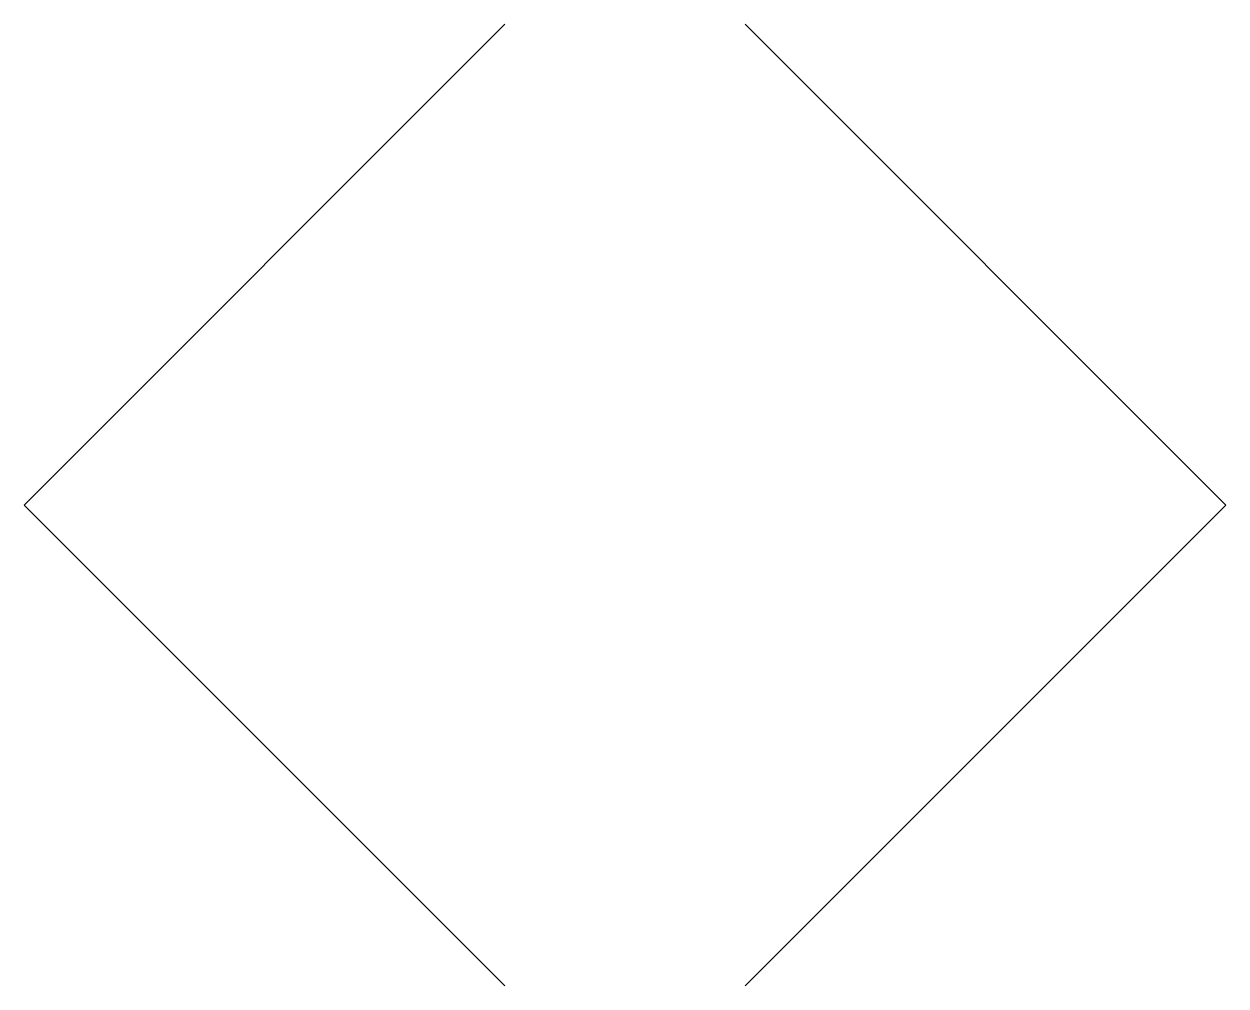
# Model space of a CAD drawing. Extents: x 0 to 2.5, y 108 to 110.
import ezdxf

# ---------------------------------------------------------------- set-up
doc = ezdxf.new("R2010")
doc.units = 0

msp = doc.modelspace()

# ---------------------------------------------------------------- linework, layer by layer
for p, q in [((1, 110), (0, 109)), ((1.5, 110), (2.5, 109)), ((0, 109), (1, 108)), ((2.5, 109), (1.5, 108))]:
    msp.add_line(p, q)

doc.saveas('drawing.dxf')
